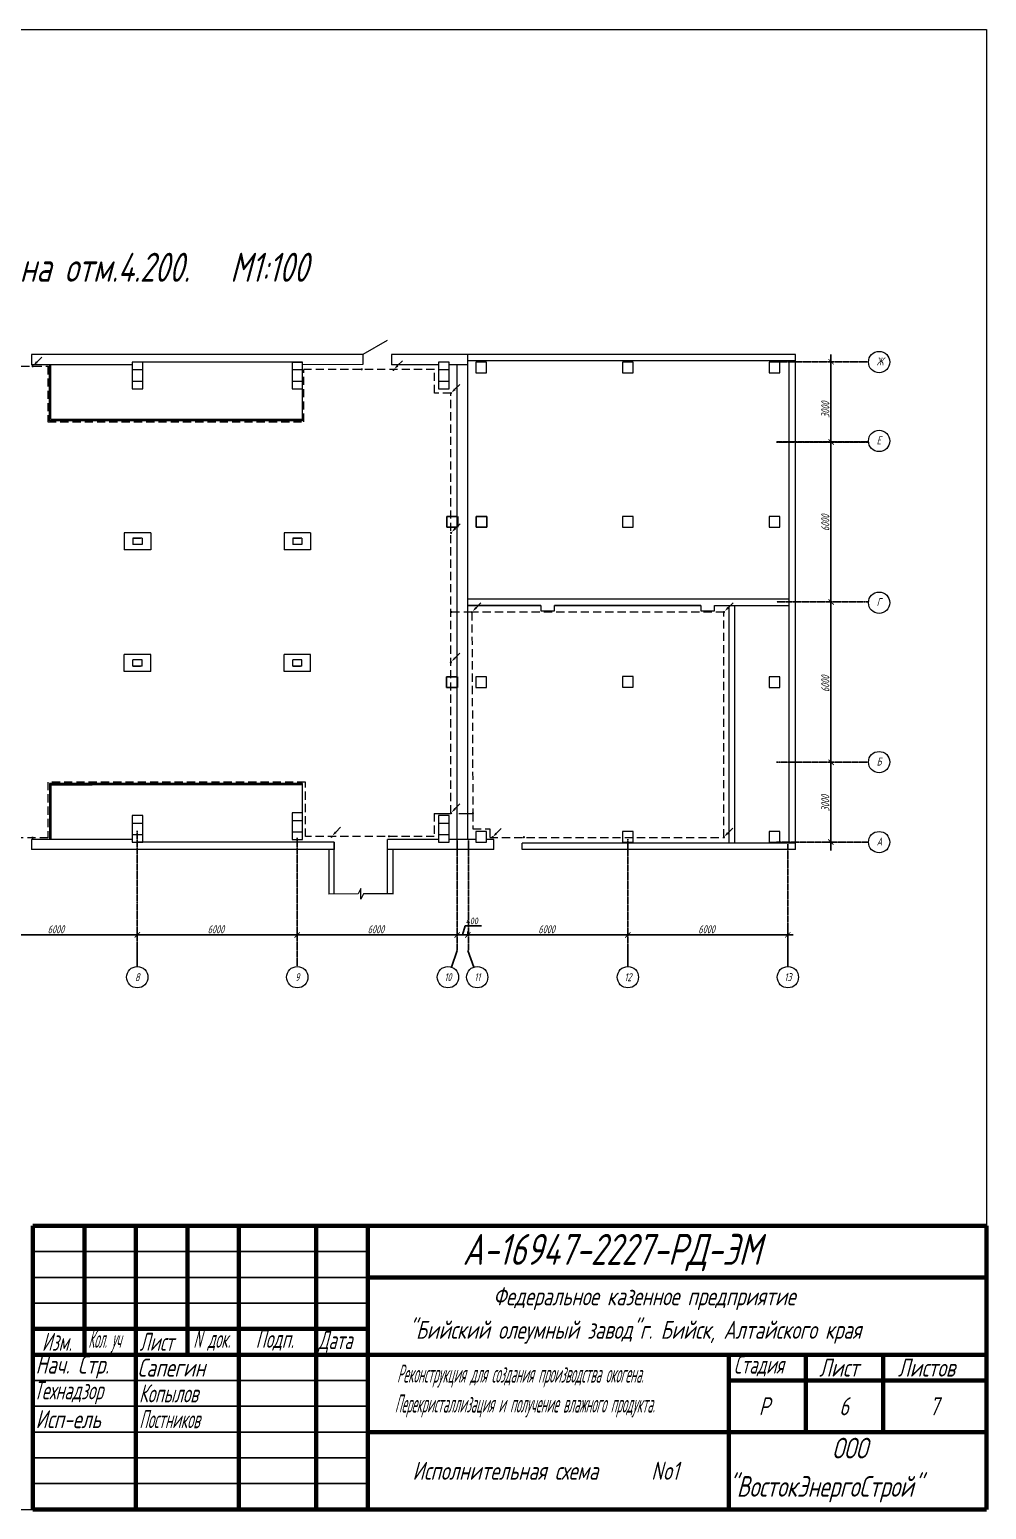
# Model space of a CAD drawing. Header units: millimetres. Extents: x -14296 to 10264, y -13087 to -5602.
# Drawn here: x -4510 to -4139, y -8119 to -7545 of the extents above; entities that cross this region are included whole.
import ezdxf
from ezdxf.enums import TextEntityAlignment as Align

# ---------------------------------------------------------------- set-up
doc = ezdxf.new("R2010")
doc.units = ezdxf.units.MM
for name, pattern in [('CENTER2', [1.125, 0.75, -0.125, 0.125, -0.125]), ('gost6', [12, 8, -1.5, 1, -1.5]), ('HIDDEN', [9.525, 6.35, -3.175]), ('HIDDEN2', [4.7625, 3.175, -1.5875])]:
    doc.linetypes.add(name, pattern=pattern)
for name, color, linetype, lineweight in [('1', 4, 'Continuous', 15), ('Заземление (Сущ)', 6, 'gost6', 25), ('КаБель силовой (Вновь)', 1, 'Continuous', 15), ('основной', 3, 'Continuous', 15), ('Рамка толстая', 7, 'Continuous', 15), ('строит', 7, 'Continuous', 30), ('Строительный', 251, 'Continuous', 13)]:
    doc.layers.add(name, color=color, linetype=linetype, lineweight=lineweight)
for name, color, linetype in [('НОВЫЙ', 7, 'Continuous'), ('орудован', 7, 'Continuous'), ('Размеры', 5, 'Continuous')]:
    doc.layers.add(name, color=color, linetype=linetype)
doc.styles.add('GOST 2.304', font='CS_Gost2304.shx', dxfattribs={"width": 0.9, "height": 300})
doc.styles.add('Simplex', font='simplex.shx', dxfattribs={"width": 0.7, "oblique": 15})
doc.linetypes.add('ограждение1', pattern='A,0.25,-0.1,[133,ltypeshp.shx,S=0.1,R=0,X=-0.1,Y=0],-0.1,1', length=1.45)

msp = doc.modelspace()

# ---------------------------------------------------------------- hatches: boundary and pattern name
at = {"layer": 'Заземление (Сущ)', "lineweight": 30, "true_color": 0x000000}
for points in [[(-4508.24707, -7675.56063, 1), (-4509.14707, -7675.56063, 1)], [(-4380.57898, -7676.7161, 1), (-4381.47898, -7676.7161, 1)], [(-4368.26, -7676.93865, 1), (-4369.16, -7676.93865, 1)], [(-4345.95256, -7685.96839, 1), (-4346.85256, -7685.96839, 1)], [(-4345.8918, -7740.1593, 1), (-4346.7918, -7740.1593, 1)], [(-4345.88343, -7770.86292, 1), (-4346.78343, -7770.86292, 1)], [(-4337.84441, -7770.93305, 1), (-4338.74441, -7770.93305, 1)], [(-4240.00887, -7770.88981, 1), (-4240.90887, -7770.88981, 1)], [(-4345.97288, -7790.36126, 1), (-4346.87288, -7790.36126, 1)], [(-4345.91276, -7848.88167, 1), (-4346.81276, -7848.88167, 1)], [(-4337.42848, -7848.92414, 1), (-4338.32848, -7848.92414, 1)], [(-4508.24092, -7858.37243, 1), (-4509.14092, -7858.37243, 1)], [(-4392.28879, -7858.03053, 1), (-4393.18879, -7858.03053, 1)], [(-4369.98094, -7857.86598, 1), (-4370.88094, -7857.86598, 1)], [(-4329.7493, -7858.18606, 1), (-4330.6493, -7858.18606, 1)], [(-4317.64203, -7858.21045, 1), (-4318.54203, -7858.21045, 1)], [(-4240.03361, -7858.22918, 1), (-4240.93361, -7858.22918, 1)]]:
    msp.add_hatch(color=18, dxfattribs=at).paths.add_polyline_path(points)

# ---------------------------------------------------------------- linework, layer by layer
at = {"color": 18, "linetype": 'CENTER2', "ltscale": 0.5, "true_color": 0x000000}
for p, q in [((-4184.3651, -7673.78402), (-4220.06111, -7673.78402)), ((-4184.27265, -7704.82779), (-4220.06111, -7704.82779)), ((-4184.35914, -7704.93664), (-4220.06111, -7704.93664))]:
    msp.add_line(p, q, dxfattribs=at)
at = {"color": 18, "lineweight": 25, "true_color": 0x000000}
for p, q in [((-4198.94489, -7739.2228), (-4198.94489, -7670.94128)), ((-4198.94489, -7801.2762), (-4198.94489, -7732.99468)), ((-4198.97298, -7863.35031), (-4198.97298, -7795.06879)), ((-4508.63455, -8018.94746), (-4378.63455, -8018.94746)), ((-4508.63455, -8028.94746), (-4378.63455, -8028.94746)), ((-4508.63455, -8038.94746), (-4378.63455, -8038.94746)), ((-4508.63455, -8068.94746), (-4378.63455, -8068.94746)), ((-4508.63455, -8078.94746), (-4378.63455, -8078.94746)), ((-4508.63455, -8088.94746), (-4378.63455, -8088.94746)), ((-4508.63455, -8098.94746), (-4378.63455, -8098.94746)), ((-4508.63455, -8108.94746), (-4378.63455, -8108.94746))]:
    msp.add_line(p, q, dxfattribs=at)
at = {"color": 18, "true_color": 0x000000}
msp.add_line((-4485.55276, -7837.88541), (-4501.69202, -7837.88541), dxfattribs=at)
at = {"color": 18, "lineweight": 60, "true_color": 0x000000}
for p, q in [((-4508.63455, -8008.94746), (-4138.63455, -8008.94746)), ((-4508.63455, -8008.94746), (-4508.63455, -8118.94746)), ((-4488.63455, -8008.94746), (-4488.63455, -8058.94746)), ((-4468.63455, -8008.94746), (-4468.63455, -8118.94746)), ((-4448.63455, -8008.94746), (-4448.63455, -8058.94746)), ((-4428.63455, -8008.94746), (-4428.63455, -8118.94746)), ((-4398.63455, -8008.94746), (-4398.63455, -8118.94746)), ((-4378.63455, -8008.94746), (-4378.63455, -8118.94746)), ((-4138.63455, -8008.94746), (-4138.63455, -8118.94746)), ((-4378.63455, -8028.94746), (-4138.63455, -8028.94746)), ((-4508.63455, -8048.94746), (-4378.63455, -8048.94746)), ((-4508.63455, -8058.94746), (-4138.63455, -8058.94746)), ((-4238.63455, -8058.94746), (-4238.63455, -8118.94746)), ((-4208.63455, -8058.94746), (-4208.63455, -8088.94746)), ((-4178.63455, -8058.94746), (-4178.63455, -8088.94746)), ((-4238.63455, -8068.94746), (-4138.63455, -8068.94746)), ((-4378.63455, -8088.94746), (-4138.63455, -8088.94746)), ((-4508.63455, -8118.94746), (-4138.63455, -8118.94746))]:
    msp.add_line(p, q, dxfattribs=at)
at = {"color": 18, "linetype": 'ByBlock', "true_color": 0x000000, "const_width": 0.31037}
for points in [[(-4469.14259, -7897.14253), (-4467.07345, -7895.0734)], [(-4467.07345, -7895.0734), (-4469.14259, -7897.14253)]]:
    msp.add_lwpolyline(points, dxfattribs=at)
at = {"layer": '1', "color": 18, "true_color": 0x000000}
for p, q in [((-4473.24139, -7740.11869), (-4473.24139, -7746.73993)), ((-4462.89571, -7740.11869), (-4473.24139, -7740.11869)), ((-4469.87904, -7742.18782), (-4466.82707, -7742.18782)), ((-4469.87904, -7742.18782), (-4469.87904, -7744.67079)), ((-4466.25805, -7742.18782), (-4469.82732, -7742.18782)), ((-4466.25805, -7742.18782), (-4466.25805, -7744.67079)), ((-4462.89571, -7740.11869), (-4462.89571, -7746.73993)), ((-4411.16728, -7740.11869), (-4411.16728, -7746.73993)), ((-4400.8216, -7740.11869), (-4411.16728, -7740.11869)), ((-4407.80494, -7742.18782), (-4404.75296, -7742.18782)), ((-4407.80494, -7742.18782), (-4407.80494, -7744.67079)), ((-4404.18395, -7742.18782), (-4407.75321, -7742.18782)), ((-4404.18395, -7742.18782), (-4404.18395, -7744.67079)), ((-4400.8216, -7740.11869), (-4400.8216, -7746.73993)), ((-4462.89571, -7746.73993), (-4473.24139, -7746.73993)), ((-4466.30978, -7744.67079), (-4469.87904, -7744.67079)), ((-4466.25805, -7744.67079), (-4469.31003, -7744.67079)), ((-4400.8216, -7746.73993), (-4411.16728, -7746.73993)), ((-4404.23568, -7744.67079), (-4407.80494, -7744.67079)), ((-4404.18395, -7744.67079), (-4407.23592, -7744.67079)), ((-4473.24139, -7793.91625), (-4473.24139, -7787.29501)), ((-4462.89571, -7787.29501), (-4473.24139, -7787.29501)), ((-4462.89571, -7793.91625), (-4462.89571, -7787.29501)), ((-4411.16728, -7793.91625), (-4411.16728, -7787.29501)), ((-4400.8216, -7787.29501), (-4411.16728, -7787.29501)), ((-4400.8216, -7793.91625), (-4400.8216, -7787.29501)), ((-4462.89571, -7793.91625), (-4473.24139, -7793.91625)), ((-4469.87904, -7791.84711), (-4469.87904, -7789.36415)), ((-4466.30978, -7789.36415), (-4469.87904, -7789.36415)), ((-4469.87904, -7791.84711), (-4466.82707, -7791.84711)), ((-4466.25805, -7791.84711), (-4469.82732, -7791.84711)), ((-4466.25805, -7789.36415), (-4469.31003, -7789.36415)), ((-4466.25805, -7791.84711), (-4466.25805, -7789.36415)), ((-4400.8216, -7793.91625), (-4411.16728, -7793.91625)), ((-4407.80494, -7791.84711), (-4407.80494, -7789.36415)), ((-4404.23568, -7789.36415), (-4407.80494, -7789.36415)), ((-4407.80494, -7791.84711), (-4404.75296, -7791.84711)), ((-4404.18395, -7791.84711), (-4407.75321, -7791.84711)), ((-4404.18395, -7789.36415), (-4407.23592, -7789.36415)), ((-4404.18395, -7791.84711), (-4404.18395, -7789.36415))]:
    msp.add_line(p, q, dxfattribs=at)
at = {"layer": 'КаБель силовой (Вновь)', "color": 18, "true_color": 0x000000}
for p, q in [((-4507.08096, -7673.91347), (-4505.17177, -7672.00428)), ((-4367.07655, -7675.29736), (-4365.16736, -7673.38817)), ((-4344.89735, -7684.47821), (-4342.98816, -7682.56902)), ((-4344.74191, -7738.51447), (-4342.83272, -7736.60528)), ((-4336.64828, -7769.22176), (-4334.73909, -7767.31257)), ((-4238.85893, -7769.20136), (-4236.94974, -7767.29217)), ((-4344.82498, -7788.70403), (-4342.91579, -7786.79484)), ((-4344.82146, -7847.23048), (-4342.91227, -7845.32129)), ((-4391.09759, -7856.28178), (-4389.1884, -7854.37259)), ((-4328.80684, -7856.74437), (-4326.89766, -7854.83518)), ((-4238.97783, -7856.61009), (-4237.06864, -7854.7009))]:
    msp.add_line(p, q, dxfattribs=at)
at = {"layer": 'КаБель силовой (Вновь)', "color": 18, "linetype": 'HIDDEN2', "true_color": 0x000000}
for p, q in [((-4527.38672, -7675.50508), (-4502.75111, -7675.50508)), ((-4502.75111, -7675.50508), (-4502.75111, -7697.08161)), ((-4403.43748, -7697.08161), (-4403.43748, -7676.82982)), ((-4352.80943, -7676.82982), (-4403.43748, -7676.82982)), ((-4352.80943, -7685.9748), (-4352.80943, -7676.82982)), ((-4346.38177, -7685.9748), (-4352.80943, -7685.9748)), ((-4346.38177, -7848.95048), (-4346.38177, -7685.9748)), ((-4502.75111, -7697.08161), (-4403.43748, -7697.08161)), ((-4338.277, -7770.93247), (-4346.38177, -7770.93247)), ((-4240.46359, -7770.93247), (-4338.277, -7770.93247)), ((-4338.277, -7770.93247), (-4337.89003, -7848.95048)), ((-4240.46359, -7858.27244), (-4240.46359, -7770.93247)), ((-4402.82721, -7836.8036), (-4502.78565, -7836.8036)), ((-4502.78565, -7836.8036), (-4502.78565, -7858.48531)), ((-4402.82721, -7857.96087), (-4402.82721, -7836.8036)), ((-4352.86114, -7848.95048), (-4352.86114, -7857.96087)), ((-4352.86114, -7848.95048), (-4346.38177, -7848.95048)), ((-4337.89003, -7848.95048), (-4337.89003, -7855.01266)), ((-4352.86114, -7857.96087), (-4402.82721, -7857.96087)), ((-4337.89003, -7855.01266), (-4331.35724, -7855.01266)), ((-4331.35724, -7855.01266), (-4331.35724, -7858.27244)), ((-4502.78565, -7858.48531), (-4527.40859, -7858.48531)), ((-4331.35724, -7858.27244), (-4240.46359, -7858.27244))]:
    msp.add_line(p, q, dxfattribs=at)
at = {"layer": 'КаБель силовой (Вновь)', "color": 18, "linetype": 'HIDDEN', "true_color": 0x000000}
msp.add_line((-4352.86114, -7848.95048), (-4337.89003, -7848.95048), dxfattribs=at)
at = {"layer": 'КаБель силовой (Вновь)', "color": 18, "true_color": 0x000000}
for points in [[(-4506.76276, -7674.23167), (-4507.39916, -7673.59527), (-4508.35375, -7675.18626)], [(-4366.75835, -7675.61556), (-4367.39475, -7674.97916), (-4368.34934, -7676.57015)], [(-4344.57915, -7684.79641), (-4345.21555, -7684.16001), (-4346.17014, -7685.751)], [(-4344.42371, -7738.83267), (-4345.06011, -7738.19627), (-4346.0147, -7739.78727)], [(-4336.33008, -7769.53996), (-4336.96648, -7768.90356), (-4337.92107, -7770.49455)], [(-4238.54073, -7769.51955), (-4239.17713, -7768.88316), (-4240.13172, -7770.47415)], [(-4344.50678, -7789.02223), (-4345.14317, -7788.38583), (-4346.09777, -7789.97682)], [(-4344.50326, -7847.54868), (-4345.13966, -7846.91228), (-4346.09425, -7848.50327)], [(-4390.77939, -7856.59998), (-4391.41579, -7855.96358), (-4392.37038, -7857.55457)], [(-4328.48865, -7857.06256), (-4329.12504, -7856.42617), (-4330.07964, -7858.01716)], [(-4238.65963, -7856.92829), (-4239.29602, -7856.2919), (-4240.25062, -7857.88289)]]:
    msp.add_solid(points, dxfattribs=at)
at = {"layer": 'НОВЫЙ', "color": 18, "linetype": 'CENTER2', "ltscale": 0.5, "true_color": 0x000000}
for p, q in [((-4184.3336, -7766.901), (-4220.06111, -7766.901)), ((-4184.36786, -7829.09774), (-4220.06111, -7829.09774)), ((-4468.10802, -7855.73838), (-4468.10802, -7902.15501)), ((-4406.03391, -7858.43353), (-4406.03391, -7908.45698)), ((-4344.02915, -7858.95318), (-4344.02915, -7902.15501)), ((-4339.60448, -7858.95318), (-4339.60448, -7902.15501)), ((-4277.74742, -7858.95318), (-4277.74742, -7902.15501)), ((-4184.42185, -7860.12863), (-4220.06111, -7860.12863)), ((-4215.67332, -7860.93294), (-4215.67332, -7901.31705))]:
    msp.add_line(p, q, dxfattribs=at)
at = {"layer": 'НОВЫЙ', "color": 18, "linetype": 'ограждение1', "lineweight": 13, "ltscale": 3, "true_color": 0x000000}
msp.add_line((-4501.69202, -7837.36812), (-4501.69202, -7859.09406), dxfattribs=at)
at = {"layer": 'орудован', "color": 18, "lineweight": 13, "ltscale": 0.3, "true_color": 0x000000}
for p, q in [((-4403.9253, -7696.70377), (-4502.20931, -7696.70377)), ((-4485.13893, -7696.70377), (-4502.20931, -7696.70377)), ((-4502.20931, -7837.36812), (-4502.20931, -7859.09406))]:
    msp.add_line(p, q, dxfattribs=at)
at = {"layer": 'орудован', "color": 18, "linetype": 'HIDDEN', "lineweight": 5, "ltscale": 0.3, "true_color": 0x000000}
for p, q in [((-4501.2782, -7696.31368), (-4485.55276, -7696.31368)), ((-4501.17474, -7696.21023), (-4485.65621, -7696.21023))]:
    msp.add_line(p, q, dxfattribs=at)
at = {"layer": 'основной', "color": 18, "lineweight": 25, "ltscale": 100, "true_color": 0x000000}
msp.add_line((-4465.99941, -7860.12863), (-4468.06855, -7860.12863), dxfattribs=at)
at = {"layer": 'основной', "color": 18, "true_color": 0x000000}
for centre in [(-4180.25153, -7673.90631), (-4180.25153, -7704.48275), (-4180.25153, -7767.27395), (-4180.25153, -7829.08486), (-4180.25153, -7860.12863)]:
    msp.add_circle(centre, 4.13827, dxfattribs=at)
at = {"layer": 'основной', "color": 18, "ltscale": 100, "true_color": 0x000000}
for centre in [(-4468.10802, -7912.50069), (-4406.03391, -7912.50069), (-4347.58079, -7912.50069), (-4336.20054, -7912.50069), (-4277.74742, -7912.50069), (-4215.67332, -7912.50069)]:
    msp.add_circle(centre, 4.13827, dxfattribs=at)
at = {"layer": 'Размеры', "color": 18, "true_color": 0x000000}
for p, q in [((-4404.04029, -7673.92286), (-4408.17856, -7673.92286)), ((-4347.95515, -7737.95719), (-4347.95515, -7733.81892)), ((-4347.95515, -7733.81892), (-4343.81688, -7733.81892)), ((-4343.81688, -7733.81892), (-4343.81688, -7737.95719)), ((-4343.71564, -7733.81055), (-4343.71564, -7737.94883)), ((-4332.43884, -7733.81055), (-4336.57711, -7733.81055)), ((-4336.57711, -7733.81055), (-4336.57711, -7737.94883)), ((-4332.43884, -7737.94883), (-4332.43884, -7733.81055)), ((-4343.81688, -7737.95719), (-4347.95515, -7737.95719)), ((-4336.57711, -7737.94883), (-4332.43884, -7737.94883)), ((-4343.81688, -7795.98539), (-4348.05861, -7795.98539)), ((-4348.05861, -7795.98539), (-4348.05861, -7800.12366)), ((-4348.05861, -7800.12366), (-4343.81688, -7800.12366)), ((-4343.81687, -7795.98539), (-4343.81687, -7800.12366)), ((-4532.25127, -7896.10797), (-4466.03888, -7896.10797)), ((-4470.17716, -7896.10797), (-4403.96478, -7896.10797)), ((-4468.10802, -7896.49593), (-4468.10802, -7894.81475)), ((-4468.10802, -7896.49593), (-4468.10802, -7894.81475)), ((-4408.10305, -7896.10797), (-4341.89067, -7896.10797)), ((-4406.03391, -7896.49593), (-4406.03391, -7894.81475)), ((-4406.03391, -7896.49593), (-4406.03391, -7894.81475)), ((-4346.02894, -7896.10797), (-4337.75239, -7896.10797)), ((-4343.95981, -7896.49593), (-4343.95981, -7894.81475)), ((-4343.95981, -7896.49593), (-4343.95981, -7894.81475)), ((-4341.89067, -7896.10797), (-4340.83541, -7892.59043)), ((-4341.89067, -7896.10797), (-4275.67829, -7896.10797)), ((-4340.83541, -7892.59043), (-4334.53813, -7892.59043)), ((-4339.82153, -7896.49593), (-4339.82153, -7894.81475)), ((-4339.82153, -7896.49593), (-4339.82153, -7894.81475)), ((-4279.81656, -7896.10797), (-4213.60418, -7896.10797)), ((-4277.74742, -7896.49593), (-4277.74742, -7894.81475)), ((-4277.74742, -7896.49593), (-4277.74742, -7894.81475)), ((-4215.67332, -7893.87846), (-4215.67332, -7908.36242)), ((-4215.67332, -7896.49593), (-4215.67332, -7894.81475)), ((-4468.10802, -7902.15501), (-4468.10802, -7908.36242)), ((-4343.95981, -7902.15501), (-4346.21371, -7908.59475)), ((-4339.82153, -7902.15501), (-4337.56762, -7908.59475)), ((-4277.74742, -7902.15501), (-4277.74742, -7908.36242))]:
    msp.add_line(p, q, dxfattribs=at)
at = {"layer": 'Размеры', "color": 18, "true_color": 0x000000, "const_width": 0.31037}
for points in [[(-4199.91757, -7672.78778), (-4197.84843, -7674.85692)], [(-4199.91757, -7703.85829), (-4197.84843, -7705.92743)], [(-4199.91757, -7765.91763), (-4197.84843, -7767.98676)], [(-4199.91757, -7828.12466), (-4197.84843, -7830.1938)], [(-4200.02434, -7859.06793), (-4197.9552, -7861.13707)], [(-4407.06848, -7897.14253), (-4404.99934, -7895.0734)], [(-4404.99934, -7895.0734), (-4407.06848, -7897.14253)], [(-4344.99437, -7897.14253), (-4342.92524, -7895.0734)], [(-4342.92524, -7895.0734), (-4344.99437, -7897.14253)], [(-4340.8561, -7897.14253), (-4338.78696, -7895.0734)], [(-4338.78696, -7895.0734), (-4340.8561, -7897.14253)], [(-4278.78199, -7897.14253), (-4276.71286, -7895.0734)], [(-4276.71286, -7895.0734), (-4278.78199, -7897.14253)], [(-4216.70788, -7897.14253), (-4214.63875, -7895.0734)]]:
    msp.add_lwpolyline(points, dxfattribs=at)
at = {"layer": 'Рамка толстая', "color": 18, "true_color": 0x000000}
for p, q in [((-4928.63455, -7544.94746), (-4138.63455, -7544.94746)), ((-4138.63455, -7544.94746), (-4138.63455, -8118.94746)), ((-4928.63455, -8118.94746), (-4138.63455, -8118.94746))]:
    msp.add_line(p, q, dxfattribs=at)
at = {"layer": 'Строительный', "color": 18, "true_color": 0x000000}
for p, q in [((-4371.14334, -7665.5263), (-4380.64054, -7671.00951)), ((-4380.64054, -7670.98532), (-4509.13993, -7670.99765)), ((-4509.13993, -7670.99765), (-4509.13993, -7674.92901)), ((-4470.13769, -7673.90631), (-4470.13769, -7684.25199)), ((-4403.9253, -7673.90631), (-4470.13328, -7673.90631)), ((-4465.99941, -7684.25199), (-4465.99941, -7673.90631)), ((-4403.9253, -7673.90631), (-4408.06358, -7673.90631)), ((-4408.06358, -7673.90631), (-4408.06358, -7684.25199)), ((-4403.9253, -7684.25199), (-4403.9253, -7673.90631)), ((-4380.64054, -7670.98532), (-4380.64054, -7674.91668)), ((-4369.47417, -7671.00951), (-4369.47417, -7674.94087)), ((-4347.02404, -7673.90631), (-4351.16231, -7673.90631)), ((-4351.16231, -7673.90631), (-4351.16231, -7684.25199)), ((-4347.02404, -7684.25199), (-4347.02404, -7673.90631)), ((-4332.54008, -7673.90631), (-4336.67835, -7673.90631)), ((-4336.67835, -7673.90631), (-4336.67835, -7678.04458)), ((-4332.54008, -7678.04458), (-4332.54008, -7673.90631)), ((-4470.09645, -7674.92507), (-4509.13993, -7674.92901)), ((-4470.13769, -7676.82982), (-4465.99941, -7676.82982)), ((-4408.06358, -7676.82982), (-4403.9253, -7676.82982)), ((-4380.64054, -7674.91668), (-4403.9253, -7674.91892)), ((-4351.16231, -7676.82982), (-4347.02404, -7676.82982)), ((-4336.67835, -7678.04458), (-4332.54008, -7678.04458)), ((-4470.13769, -7681.32848), (-4465.99941, -7681.32848)), ((-4470.13769, -7684.25199), (-4465.99941, -7684.25199)), ((-4408.06358, -7681.32848), (-4403.9253, -7681.32848)), ((-4408.06358, -7684.25199), (-4403.9253, -7684.25199)), ((-4408.06358, -7684.25199), (-4403.9253, -7684.25199)), ((-4351.16231, -7681.32848), (-4347.02404, -7681.32848)), ((-4351.16231, -7684.25199), (-4347.02404, -7684.25199)), ((-4212.73705, -7859.09406), (-4212.73705, -7851.71669))]:
    msp.add_line(p, q, dxfattribs=at)
at = {"layer": 'Строительный', "color": 18, "lineweight": 13, "ltscale": 100, "true_color": 0x000000}
msp.add_line((-4403.9253, -7696.66681), (-4403.9253, -7673.90631), dxfattribs=at)
at = {"layer": 'Строительный', "color": 18, "ltscale": 100, "true_color": 0x000000}
for p, q in [((-4212.73691, -7671.00951), (-4369.47417, -7671.00951)), ((-4339.88552, -7760.55142), (-4339.88552, -7671.00951)), ((-4212.73691, -7673.49248), (-4339.78206, -7673.49248)), ((-4275.63881, -7673.90631), (-4279.77709, -7673.90631)), ((-4279.77709, -7673.90631), (-4279.77709, -7678.04458)), ((-4275.63881, -7678.04458), (-4275.63881, -7673.90631)), ((-4218.73755, -7673.90631), (-4222.87582, -7673.90631)), ((-4222.87582, -7673.90631), (-4222.87582, -7678.04458)), ((-4218.73755, -7678.04458), (-4218.73755, -7673.90631)), ((-4215.22002, -7860.54246), (-4215.22002, -7673.49248)), ((-4212.73705, -7863.02542), (-4212.73705, -7671.00951)), ((-4351.16231, -7674.94087), (-4369.47417, -7674.94087)), ((-4339.78206, -7674.94087), (-4347.02404, -7674.94087)), ((-4343.92033, -7860.12863), (-4343.92033, -7674.94087)), ((-4279.77709, -7678.04458), (-4275.63881, -7678.04458)), ((-4222.87582, -7678.04458), (-4218.73755, -7678.04458)), ((-4275.63881, -7733.81055), (-4279.77709, -7733.81055)), ((-4279.77709, -7733.81055), (-4279.77709, -7737.94883)), ((-4275.63881, -7737.94883), (-4275.63881, -7733.81055)), ((-4218.73755, -7733.81055), (-4222.87582, -7733.81055)), ((-4222.87582, -7733.81055), (-4222.87582, -7737.94883)), ((-4218.73755, -7737.94883), (-4218.73755, -7733.81055)), ((-4279.77709, -7737.94883), (-4275.63881, -7737.94883)), ((-4222.87582, -7737.94883), (-4218.73755, -7737.94883)), ((-4339.88552, -7859.09406), (-4339.88552, -7760.55142)), ((-4339.88552, -7765.72426), (-4215.22002, -7765.72426)), ((-4311.54414, -7768.31068), (-4339.88552, -7768.31068)), ((-4339.78206, -7768.31068), (-4311.54414, -7768.31068)), ((-4311.54414, -7768.31068), (-4311.54414, -7770.37982)), ((-4311.54414, -7770.37982), (-4306.26784, -7770.37982)), ((-4249.47003, -7768.31068), (-4306.26784, -7768.31068)), ((-4306.26784, -7768.31068), (-4249.47003, -7768.31068)), ((-4306.26784, -7770.37982), (-4306.26784, -7768.31068)), ((-4249.47003, -7768.31068), (-4249.47003, -7770.37982)), ((-4249.47003, -7770.37982), (-4244.19373, -7770.37982)), ((-4244.19373, -7768.31068), (-4215.22002, -7768.31068)), ((-4244.19373, -7770.37982), (-4244.19373, -7768.31068)), ((-4238.39435, -7860.12863), (-4238.39435, -7768.31068)), ((-4236.32521, -7768.31068), (-4236.32521, -7860.12863)), ((-4332.54008, -7795.98539), (-4336.67835, -7795.98539)), ((-4336.67835, -7795.98539), (-4336.67835, -7800.12366)), ((-4336.67835, -7800.12366), (-4332.54008, -7800.12366)), ((-4332.54008, -7800.12366), (-4332.54008, -7795.98539)), ((-4275.63881, -7795.82792), (-4279.77709, -7795.82792)), ((-4279.77709, -7795.82792), (-4279.77709, -7799.96619)), ((-4279.77709, -7799.96619), (-4275.63881, -7799.96619)), ((-4275.63881, -7799.96619), (-4275.63881, -7795.82792)), ((-4218.73755, -7795.98539), (-4222.87582, -7795.98539)), ((-4222.87582, -7795.98539), (-4222.87582, -7800.12366)), ((-4222.87582, -7800.12366), (-4218.73755, -7800.12366)), ((-4218.73755, -7800.12366), (-4218.73755, -7795.98539)), ((-4465.99941, -7849.78295), (-4470.13769, -7849.78295)), ((-4470.13769, -7849.78295), (-4470.13769, -7860.12863)), ((-4465.99941, -7860.12863), (-4465.99941, -7849.78295)), ((-4403.9253, -7848.74838), (-4408.06358, -7848.74838)), ((-4408.06358, -7848.74838), (-4408.06358, -7859.09406)), ((-4408.06358, -7851.67189), (-4403.9253, -7851.67189)), ((-4403.9253, -7859.09406), (-4403.9253, -7848.74838)), ((-4347.02404, -7849.78295), (-4351.16231, -7849.78295)), ((-4351.16231, -7849.78295), (-4351.16231, -7860.12863)), ((-4347.02404, -7860.12863), (-4347.02404, -7849.78295)), ((-4470.13769, -7852.70646), (-4465.99941, -7852.70646)), ((-4470.13769, -7857.20512), (-4465.99941, -7857.20512)), ((-4408.06358, -7856.17055), (-4403.9253, -7856.17055)), ((-4351.16231, -7852.70646), (-4347.02404, -7852.70646)), ((-4351.16231, -7857.20512), (-4347.02404, -7857.20512)), ((-4332.54008, -7855.99036), (-4336.67835, -7855.99036)), ((-4336.67835, -7855.99036), (-4336.67835, -7860.12863)), ((-4332.54008, -7860.12863), (-4332.54008, -7855.99036)), ((-4275.63881, -7855.99036), (-4279.77709, -7855.99036)), ((-4279.77709, -7855.99036), (-4279.77709, -7860.12863)), ((-4275.63881, -7860.12863), (-4275.63881, -7855.99036)), ((-4218.73755, -7855.99036), (-4222.87582, -7855.99036)), ((-4222.87582, -7855.99036), (-4222.87582, -7860.12863)), ((-4218.73755, -7860.12863), (-4218.73755, -7855.99036)), ((-4470.13769, -7859.09406), (-4509.14092, -7859.09406)), ((-4509.14092, -7859.09406), (-4509.14092, -7863.02542)), ((-4391.7174, -7863.02542), (-4509.14092, -7863.02542)), ((-4470.13769, -7860.12863), (-4465.99941, -7860.12863)), ((-4391.7174, -7860.12863), (-4465.99941, -7860.12863)), ((-4408.06358, -7859.09406), (-4403.9253, -7859.09406)), ((-4393.78653, -7863.02542), (-4393.78653, -7880.27224)), ((-4391.7174, -7860.12863), (-4391.7174, -7863.02542)), ((-4391.7174, -7880.26619), (-4391.7174, -7860.12863)), ((-4351.16231, -7859.09406), (-4370.97872, -7859.09406)), ((-4370.97872, -7880.19606), (-4370.97872, -7859.09406)), ((-4329.74675, -7863.02542), (-4370.97101, -7863.02542)), ((-4368.90187, -7863.02542), (-4368.90187, -7880.27224)), ((-4351.16231, -7860.12863), (-4347.02404, -7860.12863)), ((-4336.67835, -7859.09406), (-4347.02404, -7859.09406)), ((-4336.67835, -7860.12863), (-4332.54008, -7860.12863)), ((-4329.74675, -7859.09406), (-4332.54008, -7859.09406)), ((-4329.74675, -7863.02542), (-4329.74675, -7859.09406)), ((-4212.73705, -7860.54246), (-4318.78032, -7860.54246)), ((-4318.78032, -7863.02542), (-4318.78032, -7860.54246)), ((-4212.73705, -7863.02542), (-4318.78032, -7863.02542)), ((-4279.77709, -7860.12863), (-4275.63881, -7860.12863)), ((-4222.87582, -7860.12863), (-4218.73755, -7860.12863)), ((-4382.34901, -7880.23398), (-4393.91137, -7880.27374)), ((-4381.32605, -7878.15909), (-4382.34901, -7880.23398)), ((-4381.30286, -7882.29729), (-4381.32605, -7878.15909)), ((-4380.2799, -7880.22239), (-4381.30286, -7882.29729)), ((-4369.08173, -7880.19069), (-4380.2799, -7880.22239))]:
    msp.add_line(p, q, dxfattribs=at)
at = {"layer": 'Строительный', "color": 18, "linetype": 'HIDDEN2', "ltscale": 0.6, "true_color": 0x000000}
msp.add_line((-4508.56097, -7674.92896), (-4509.13993, -7674.92896), dxfattribs=at)
at = {"layer": 'Строительный', "color": 18, "lineweight": 13, "ltscale": 0.3, "true_color": 0x000000}
for p, q in [((-4502.20931, -7696.66681), (-4502.20931, -7674.94087)), ((-4403.9253, -7837.36812), (-4502.20931, -7837.36812))]:
    msp.add_line(p, q, dxfattribs=at)
at = {"layer": 'Строительный', "color": 18, "linetype": 'ограждение1', "lineweight": 13, "ltscale": 3, "true_color": 0x000000}
for p, q in [((-4501.69202, -7696.14953), (-4501.69202, -7674.94087)), ((-4403.9253, -7696.14953), (-4501.69202, -7696.14953)), ((-4403.9253, -7837.88541), (-4485.55276, -7837.88541))]:
    msp.add_line(p, q, dxfattribs=at)
at = {"layer": 'Строительный', "color": 18, "lineweight": 13, "true_color": 0x000000}
msp.add_line((-4403.9253, -7848.74838), (-4403.9253, -7837.36812), dxfattribs=at)

# ---------------------------------------------------------------- texts
at = {"color": 18, "lineweight": 20, "true_color": 0x000000, "style": 'Simplex', "oblique": 15, "width": 0.7}
for s, p in [('Ж', (-4181.22073, -7675.22737)), ('Е', (-4181.22073, -7705.80381)), ('Г', (-4181.22073, -7768.59501)), ('Б', (-4181.22073, -7830.40592)), ('А', (-4181.22073, -7861.44969))]:
    msp.add_text(s, height=3.10371, dxfattribs=at).set_placement(p)
for s, height, p in [('8', 3.10371, (-4468.10802, -7912.50069)), ('9', 3.10371, (-4406.03391, -7912.50069)), ('10', 3.103705, (-4347.58079, -7912.50069)), ('11', 3.103705, (-4336.20054, -7912.50069)), ('12', 3.103705, (-4277.74742, -7912.50069)), ('13', 3.103705, (-4215.67332, -7912.50069))]:
    msp.add_text(s, height=height, dxfattribs=at).set_placement(p, align=Align.MIDDLE_CENTER)
at = {"color": 18, "true_color": 0x000000, "style": 'Simplex', "oblique": 15}
for s, height, width, p in [('А-16947-2227-РД-ЭМ', 12, 0.7, (-4341.84225, -8024.09031)), ('Федеральное казенное предприятие', 7, 0.7, (-4330.06639, -8039.78079)), ('"Бийский олеумный завод"г. Бийск, Алтайского края', 7, 0.7, (-4362.8916, -8052.78079)), ('Изм.', 7, 0.6, (-4505.07921, -8057.44746)), ('Кол. уч', 7, 0.4, (-4487.12643, -8056.28079)), ('Лист', 7, 0.6, (-4467.21511, -8057.44746)), ('N', 7, 0.5, (-4446.37682, -8056.28079)), ('док.', 7, 0.5, (-4440.80938, -8056.28079)), ('Подп.', 7, 0.6, (-4422.17921, -8056.28079)), ('Дата', 7, 0.6, (-4397.88113, -8056.78079)), ('Нач. Стр.', 7, 0.7, (-4507.56788, -8066.28079)), ('Сапегин', 7, 0.7, (-4468.01447, -8067.44746)), ('Реконструкция для создания производства окогена.', 7, 0.4, (-4367.32643, -8069.78079)), ('Стадия', 7, 0.6, (-4236.68306, -8066.28079)), ('Лист', 7, 0.7, (-4203.55122, -8067.44746)), ('Листов', 7, 0.7, (-4173.00912, -8067.44746)), ('Технадзор', 7, 0.6, (-4508.23455, -8076.28079)), ('Копылов', 7, 0.6, (-4467.43455, -8077.44746)), ('Перекристаллизация и получение влажного продукта.', 7, 0.4, (-4368.19226, -8081.37736)), ('Р', 7, 0.7, (-4226.96041, -8082.44746)), ('6', 7, 0.7, (-4195.73904, -8082.44746)), ('7', 7, 0.7, (-4160.73904, -8082.44746)), ('Исп-ель', 7, 0.7, (-4507.56788, -8087.44746)), ('Постников', 7, 0.5, (-4467.30122, -8087.44746)), ('ООО', 8, 0.7, (-4198.50635, -8099.18555)), ('Исполнительная схема ', 7, 0.7, (-4361.30634, -8107.46178)), ('No1', 7, 0.7, (-4268.67301, -8107.46178)), ('"ВостокЭнергоСтрой"', 8, 0.7, (-4238.82918, -8114.0427))]:
    msp.add_text(s, height=height, dxfattribs=dict(at, width=width)).set_placement(p)
at = {"layer": 'Размеры', "color": 18, "lineweight": 20, "true_color": 0x000000, "style": 'Simplex', "oblique": 15, "width": 0.7}
for s, p in [('3000', (-4199.59883, -7695.58269)), ('6000', (-4199.59883, -7739.48276)), ('6000', (-4199.59883, -7801.93687)), ('3000', (-4199.59883, -7848.20624))]:
    msp.add_text(s, height=3.103705, rotation=90, dxfattribs=at).set_placement(p)
for p in [(-4502.86477, -7895.48722), (-4440.79066, -7895.48722), (-4378.71656, -7895.48722), (-4312.50417, -7895.48722), (-4250.43007, -7895.48722)]:
    msp.add_text('6000', height=3.103705, dxfattribs=at).set_placement(p)
at = {"layer": 'Размеры', "color": 18, "true_color": 0x000000, "style": 'GOST 2.304', "oblique": 10, "width": 0.9}
msp.add_text('400', height=2.586421, dxfattribs=at).set_placement((-4340.67785, -7891.96969))
at = {"layer": 'строит', "color": 18, "lineweight": 35, "true_color": 0x000000, "style": 'Simplex', "oblique": 15, "width": 0.7}
msp.add_text('Исполнительная схема монтажа заземления на отм.4.200.   М1:100', height=11.2708251, dxfattribs=at).set_placement((-4747.36644, -7642.78054))

doc.saveas('drawing.dxf')
